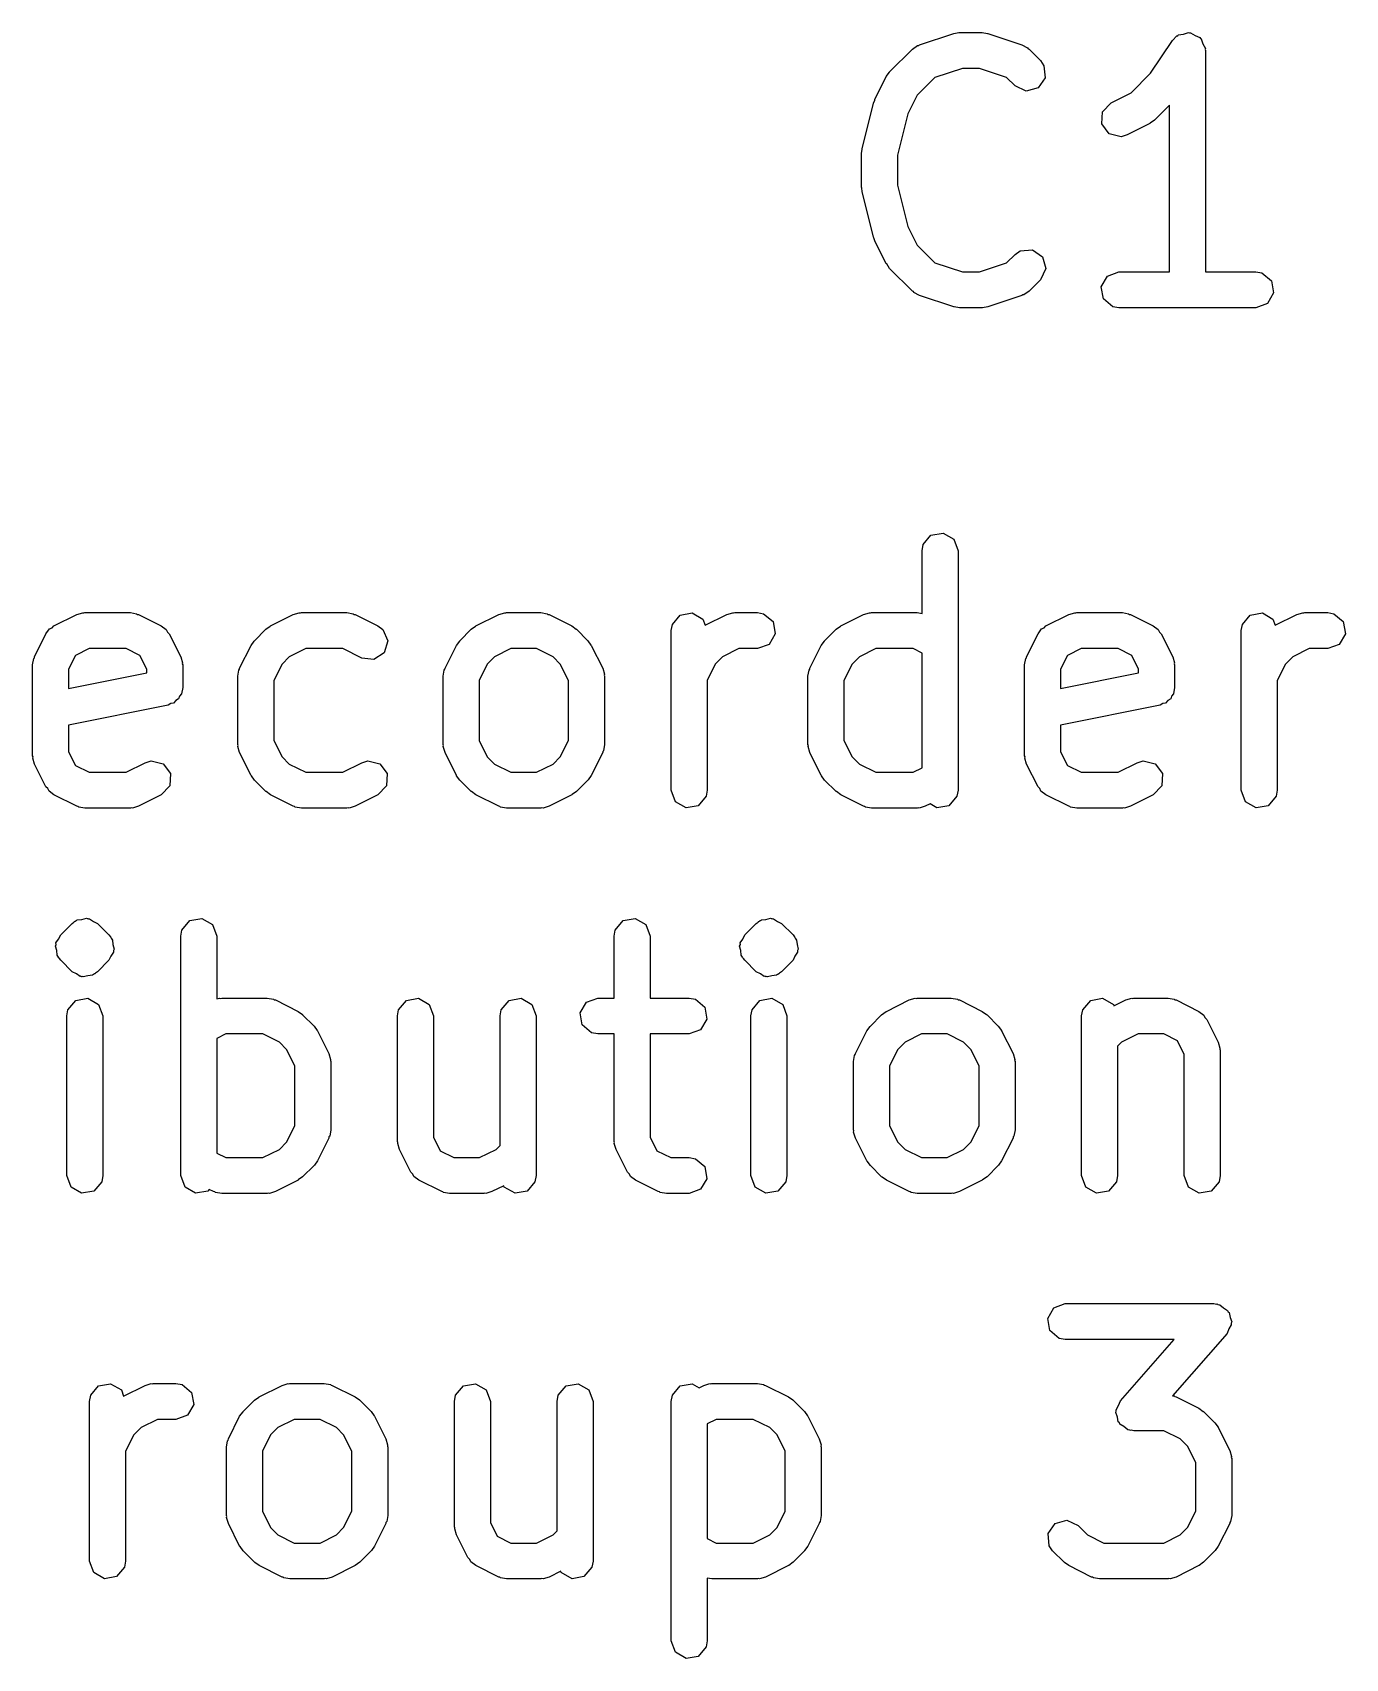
# Model space of a CAD drawing. Extents: x 93.6 to 153.8, y -96.8 to -61.2.
# Drawn here: x 126.58 to 132.06, y -87.97 to -81.18 of the extents above; entities that cross this region are included whole.
import ezdxf

# ---------------------------------------------------------------- set-up
doc = ezdxf.new("R2010")
doc.units = 0
doc.layers.add('BLACK', color=7, linetype='CONTINUOUS')

msp = doc.modelspace()

# ---------------------------------------------------------------- linework, layer by layer
at = {"layer": 'BLACK', "linetype": 'CONTINUOUS'}
for p, q in [((130.252, -81.247), (130.273, -81.232)), ((130.273, -81.232), (130.278, -81.2316)), ((130.278, -81.2316), (130.281, -81.2288)), ((130.281, -81.2288), (130.424, -81.1812)), ((130.424, -81.1812), (130.446, -81.1779)), ((130.446, -81.1779), (130.448, -81.1774)), ((130.448, -81.1774), (130.543, -81.1774)), ((130.543, -81.1774), (130.565, -81.1813)), ((130.565, -81.1813), (130.567, -81.1812)), ((130.567, -81.1812), (130.709, -81.2288)), ((130.709, -81.2288), (130.732, -81.2413)), ((131.246, -81.3475), (131.338, -81.2108)), ((131.338, -81.2108), (131.356, -81.1919)), ((131.356, -81.1919), (131.36, -81.1907)), ((131.36, -81.1907), (131.362, -81.1874)), ((131.362, -81.1874), (131.384, -81.1836)), ((131.384, -81.1836), (131.405, -81.1775)), ((131.405, -81.1775), (131.409, -81.1793)), ((131.409, -81.1793), (131.413, -81.1785)), ((131.413, -81.1785), (131.432, -81.1894)), ((131.432, -81.1894), (131.452, -81.1981)), ((131.452, -81.1981), (131.454, -81.202)), ((131.454, -81.202), (131.457, -81.2042)), ((131.457, -81.2042), (131.465, -81.2246)), ((131.465, -81.2246), (131.475, -81.2441)), ((130.156, -81.3422), (130.252, -81.247)), ((130.732, -81.2413), (130.735, -81.2451)), ((130.735, -81.2451), (130.739, -81.247)), ((130.739, -81.247), (130.786, -81.2946)), ((130.786, -81.2946), (130.801, -81.3159)), ((131.475, -81.2441), (131.474, -81.2483)), ((131.474, -81.2483), (131.475, -81.2524)), ((131.475, -81.2524), (131.475, -82.1774)), ((130.095, -81.4569), (130.142, -81.3617)), ((130.142, -81.3617), (130.156, -81.3437)), ((130.156, -81.3437), (130.156, -81.3422)), ((130.345, -81.3656), (130.271, -81.4397)), ((130.46, -81.3274), (130.345, -81.3656)), ((130.531, -81.3274), (130.46, -81.3274)), ((130.645, -81.3656), (130.531, -81.3274)), ((130.68, -81.4007), (130.645, -81.3656)), ((130.806, -81.367), (130.776, -81.4091)), ((130.801, -81.3159), (130.806, -81.367)), ((131.165, -81.4288), (131.246, -81.3475)), ((130.727, -81.4223), (130.68, -81.4007)), ((130.776, -81.4091), (130.727, -81.4223)), ((131.081, -81.471), (131.165, -81.4288)), ((130.042, -81.6628), (130.089, -81.4723)), ((130.089, -81.4723), (130.094, -81.4605)), ((130.094, -81.4605), (130.095, -81.4569)), ((130.271, -81.4397), (130.233, -81.5167)), ((131.045, -81.5083), (131.081, -81.471)), ((131.325, -81.4811), (131.263, -81.5435)), ((131.325, -82.1774), (131.325, -81.4811)), ((130.233, -81.5167), (130.189, -81.6902)), ((131.042, -81.5595), (131.045, -81.5083)), ((131.073, -81.6007), (131.042, -81.5595)), ((131.243, -81.5576), (131.148, -81.6052)), ((131.244, -81.5564), (131.243, -81.5576)), ((131.263, -81.5435), (131.244, -81.5564)), ((131.123, -81.6126), (131.073, -81.6007)), ((131.148, -81.6052), (131.123, -81.6126)), ((130.039, -81.681), (130.042, -81.6662)), ((130.039, -81.8238), (130.039, -81.681)), ((130.042, -81.6662), (130.042, -81.6628)), ((130.189, -81.6902), (130.189, -81.8146)), ((130.04, -81.8271), (130.039, -81.8238)), ((130.042, -81.842), (130.04, -81.8271)), ((130.089, -82.0325), (130.042, -81.842)), ((130.189, -81.8146), (130.233, -81.9881)), ((130.091, -82.0354), (130.089, -82.0325)), ((130.095, -82.0478), (130.091, -82.0354)), ((130.142, -82.1431), (130.095, -82.0478)), ((130.233, -81.9881), (130.271, -82.0651)), ((130.271, -82.0651), (130.345, -82.1392)), ((130.645, -82.1392), (130.68, -82.1041)), ((130.68, -82.1041), (130.702, -82.0892)), ((130.702, -82.0892), (130.753, -82.0847)), ((130.753, -82.0847), (130.795, -82.1141)), ((130.795, -82.1141), (130.808, -82.1637)), ((130.144, -82.1442), (130.142, -82.1431)), ((130.156, -82.1626), (130.144, -82.1442)), ((130.252, -82.2578), (130.156, -82.1626)), ((130.345, -82.1392), (130.46, -82.1774)), ((130.46, -82.1774), (130.531, -82.1774)), ((130.531, -82.1774), (130.645, -82.1392)), ((130.808, -82.1637), (130.786, -82.2102)), ((131.066, -82.1949), (131.114, -82.1774)), ((131.114, -82.1774), (131.325, -82.1774)), ((131.475, -82.1774), (131.686, -82.1774)), ((131.686, -82.1774), (131.711, -82.1819)), ((131.711, -82.1819), (131.751, -82.2149)), ((130.786, -82.2102), (130.739, -82.2578)), ((131.04, -82.2394), (131.066, -82.1949)), ((131.049, -82.2899), (131.04, -82.2394)), ((131.751, -82.2149), (131.76, -82.2654)), ((130.256, -82.2597), (130.252, -82.2578)), ((130.258, -82.2635), (130.256, -82.2597)), ((130.281, -82.2759), (130.258, -82.2635)), ((130.424, -82.3235), (130.281, -82.2759)), ((130.709, -82.2759), (130.567, -82.3235)), ((130.713, -82.2731), (130.709, -82.2759)), ((130.717, -82.2727), (130.713, -82.2731)), ((130.739, -82.2578), (130.717, -82.2727)), ((131.089, -82.3229), (131.049, -82.2899)), ((131.734, -82.3098), (131.686, -82.3274)), ((131.76, -82.2654), (131.734, -82.3098)), ((130.426, -82.3235), (130.424, -82.3235)), ((130.448, -82.3274), (130.426, -82.3235)), ((130.543, -82.3274), (130.448, -82.3274)), ((130.544, -82.3268), (130.543, -82.3274)), ((130.567, -82.3235), (130.544, -82.3268)), ((131.114, -82.3274), (131.089, -82.3229)), ((131.686, -82.3274), (131.114, -82.3274)), ((130.329, -83.2774), (130.38, -83.2685)), ((130.38, -83.2685), (130.424, -83.2942)), ((130.292, -83.3424), (130.296, -83.3167)), ((130.296, -83.3167), (130.329, -83.2774)), ((130.424, -83.2942), (130.442, -83.3424)), ((130.292, -83.6043), (130.292, -83.3424)), ((130.442, -83.3424), (130.442, -84.3424)), ((126.666, -83.6563), (126.762, -83.6086)), ((126.762, -83.6086), (126.787, -83.6012)), ((126.787, -83.6012), (126.791, -83.6022)), ((126.791, -83.6022), (126.795, -83.6007)), ((126.795, -83.6007), (126.986, -83.6007)), ((126.986, -83.6007), (127.011, -83.6052)), ((127.011, -83.6052), (127.015, -83.6081)), ((127.015, -83.6081), (127.019, -83.6086)), ((127.019, -83.6086), (127.114, -83.6563)), ((127.571, -83.6563), (127.666, -83.6086)), ((127.666, -83.6086), (127.691, -83.6012)), ((127.691, -83.6012), (127.696, -83.6022)), ((127.696, -83.6022), (127.7, -83.6007)), ((127.7, -83.6007), (127.89, -83.6007)), ((127.89, -83.6007), (127.916, -83.6052)), ((127.916, -83.6052), (127.92, -83.6081)), ((127.92, -83.6081), (127.924, -83.6086)), ((127.924, -83.6086), (128.019, -83.6563)), ((128.428, -83.6563), (128.524, -83.6086)), ((128.524, -83.6086), (128.549, -83.6012)), ((128.549, -83.6012), (128.553, -83.6022)), ((128.553, -83.6022), (128.557, -83.6007)), ((128.557, -83.6007), (128.7, -83.6007)), ((128.7, -83.6007), (128.726, -83.6052)), ((128.726, -83.6052), (128.729, -83.6081)), ((128.729, -83.6081), (128.734, -83.6086)), ((128.734, -83.6086), (128.829, -83.6563)), ((129.249, -83.6501), (129.282, -83.6108)), ((129.282, -83.6108), (129.332, -83.6019)), ((129.332, -83.6019), (129.376, -83.6275)), ((129.386, -83.6536), (129.476, -83.6086)), ((129.476, -83.6086), (129.501, -83.6012)), ((129.501, -83.6012), (129.505, -83.6022)), ((129.505, -83.6022), (129.51, -83.6007)), ((129.51, -83.6007), (129.605, -83.6007)), ((129.605, -83.6007), (129.63, -83.6052)), ((129.63, -83.6052), (129.67, -83.6382)), ((129.952, -83.6563), (130.047, -83.6086)), ((130.047, -83.6086), (130.072, -83.6012)), ((130.072, -83.6012), (130.077, -83.6022)), ((130.077, -83.6022), (130.081, -83.6007)), ((130.081, -83.6007), (130.271, -83.6007)), ((130.271, -83.6007), (130.292, -83.6043)), ((130.809, -83.6563), (130.905, -83.6086)), ((130.905, -83.6086), (130.93, -83.6012)), ((130.93, -83.6012), (130.934, -83.6022)), ((130.934, -83.6022), (130.938, -83.6007)), ((130.938, -83.6007), (131.129, -83.6007)), ((131.129, -83.6007), (131.154, -83.6052)), ((131.154, -83.6052), (131.158, -83.6081)), ((131.158, -83.6081), (131.162, -83.6086)), ((131.162, -83.6086), (131.257, -83.6563)), ((131.63, -83.6501), (131.662, -83.6108)), ((131.662, -83.6108), (131.713, -83.6019)), ((131.713, -83.6019), (131.757, -83.6275)), ((131.767, -83.6536), (131.857, -83.6086)), ((131.857, -83.6086), (131.882, -83.6012)), ((131.882, -83.6012), (131.886, -83.6022)), ((131.886, -83.6022), (131.89, -83.6007)), ((131.89, -83.6007), (131.986, -83.6007)), ((131.986, -83.6007), (132.011, -83.6052)), ((132.011, -83.6052), (132.051, -83.6382)), ((126.633, -83.6898), (126.648, -83.6689)), ((126.648, -83.6689), (126.659, -83.6644)), ((126.659, -83.6644), (126.666, -83.6563)), ((127.114, -83.6563), (127.135, -83.6718)), ((127.135, -83.6718), (127.14, -83.6821)), ((127.504, -83.7179), (127.552, -83.6703)), ((127.552, -83.6703), (127.57, -83.6574)), ((127.57, -83.6574), (127.571, -83.6563)), ((128.019, -83.6563), (128.04, -83.6718)), ((128.04, -83.6718), (128.061, -83.7188)), ((128.361, -83.7179), (128.409, -83.6703)), ((128.409, -83.6703), (128.427, -83.6574)), ((128.427, -83.6574), (128.428, -83.6563)), ((128.829, -83.6563), (128.847, -83.6696)), ((128.847, -83.6696), (128.848, -83.6703)), ((128.848, -83.6703), (128.896, -83.7179)), ((129.244, -83.6757), (129.249, -83.6501)), ((129.244, -84.3424), (129.244, -83.6757)), ((129.376, -83.6275), (129.386, -83.6536)), ((129.67, -83.6382), (129.679, -83.6887)), ((129.885, -83.7179), (129.933, -83.6703)), ((129.933, -83.6703), (129.951, -83.6574)), ((129.951, -83.6574), (129.952, -83.6563)), ((130.776, -83.6898), (130.791, -83.6689)), ((130.791, -83.6689), (130.802, -83.6644)), ((130.802, -83.6644), (130.809, -83.6563)), ((131.257, -83.6563), (131.278, -83.6718)), ((131.278, -83.6718), (131.283, -83.6821)), ((131.625, -83.6757), (131.63, -83.6501)), ((131.625, -84.3424), (131.625, -83.6757)), ((131.757, -83.6275), (131.767, -83.6536)), ((132.051, -83.6382), (132.06, -83.6887)), ((126.585, -83.785), (126.633, -83.6898)), ((127.14, -83.6821), (127.148, -83.6898)), ((127.148, -83.6898), (127.196, -83.785)), ((127.442, -83.8326), (127.49, -83.7374)), ((127.49, -83.7374), (127.503, -83.7194)), ((127.503, -83.7194), (127.504, -83.7179)), ((128.061, -83.7188), (128.046, -83.768)), ((128.3, -83.8326), (128.347, -83.7374)), ((128.347, -83.7374), (128.361, -83.7194)), ((128.361, -83.7194), (128.361, -83.7179)), ((128.896, -83.7179), (128.909, -83.7363)), ((128.909, -83.7363), (128.91, -83.7374)), ((128.91, -83.7374), (128.958, -83.8326)), ((129.653, -83.7332), (129.605, -83.7507)), ((129.679, -83.6887), (129.653, -83.7332)), ((129.823, -83.8326), (129.871, -83.7374)), ((129.871, -83.7374), (129.884, -83.7194)), ((129.884, -83.7194), (129.885, -83.7179)), ((130.728, -83.785), (130.776, -83.6898)), ((131.283, -83.6821), (131.291, -83.6898)), ((131.291, -83.6898), (131.339, -83.785)), ((132.034, -83.7332), (131.986, -83.7507)), ((132.06, -83.6887), (132.034, -83.7332)), ((126.577, -83.8186), (126.582, -83.7929)), ((126.582, -83.7929), (126.585, -83.7895)), ((126.585, -83.7895), (126.585, -83.785)), ((126.756, -83.7792), (126.727, -83.8363)), ((126.813, -83.7507), (126.756, -83.7792)), ((126.968, -83.7507), (126.813, -83.7507)), ((127.025, -83.7792), (126.968, -83.7507)), ((127.054, -83.8363), (127.025, -83.7792)), ((127.196, -83.785), (127.203, -83.81)), ((127.203, -83.81), (127.202, -83.8144)), ((127.202, -83.8144), (127.204, -83.8186)), ((127.619, -83.8154), (127.585, -83.8839)), ((127.649, -83.785), (127.619, -83.8154)), ((127.718, -83.7507), (127.649, -83.785)), ((127.873, -83.7507), (127.718, -83.7507)), ((127.952, -83.7904), (127.873, -83.7507)), ((128.003, -83.7963), (127.952, -83.7904)), ((128.046, -83.768), (128.003, -83.7963)), ((128.476, -83.8154), (128.442, -83.8839)), ((128.506, -83.785), (128.476, -83.8154)), ((128.575, -83.7507), (128.506, -83.785)), ((128.682, -83.7507), (128.575, -83.7507)), ((128.751, -83.785), (128.682, -83.7507)), ((128.781, -83.8154), (128.751, -83.785)), ((128.815, -83.8839), (128.781, -83.8154)), ((129.428, -83.8154), (129.394, -83.8839)), ((129.459, -83.785), (129.428, -83.8154)), ((129.527, -83.7507), (129.459, -83.785)), ((129.605, -83.7507), (129.527, -83.7507)), ((130, -83.8154), (129.965, -83.8839)), ((130.03, -83.785), (130, -83.8154)), ((130.099, -83.7507), (130.03, -83.785)), ((130.254, -83.7507), (130.099, -83.7507)), ((130.292, -83.7697), (130.254, -83.7507)), ((130.292, -84.2484), (130.292, -83.7697)), ((130.72, -83.8186), (130.725, -83.7929)), ((130.725, -83.7929), (130.728, -83.7895)), ((130.728, -83.7895), (130.728, -83.785)), ((130.899, -83.7792), (130.87, -83.8363)), ((130.956, -83.7507), (130.899, -83.7792)), ((131.111, -83.7507), (130.956, -83.7507)), ((131.168, -83.7792), (131.111, -83.7507)), ((131.196, -83.8363), (131.168, -83.7792)), ((131.339, -83.785), (131.346, -83.81)), ((131.346, -83.81), (131.345, -83.8144)), ((131.345, -83.8144), (131.346, -83.8186)), ((131.809, -83.8154), (131.775, -83.8839)), ((131.84, -83.785), (131.809, -83.8154)), ((131.908, -83.7507), (131.84, -83.785)), ((131.986, -83.7507), (131.908, -83.7507)), ((126.577, -84.1995), (126.577, -83.8186)), ((126.727, -83.8363), (126.727, -83.9176)), ((126.727, -83.9176), (127.054, -83.8523)), ((127.054, -83.8523), (127.054, -83.8363)), ((127.204, -83.8186), (127.204, -83.9138)), ((127.435, -83.8662), (127.439, -83.8405)), ((127.435, -84.1519), (127.435, -83.8662)), ((127.439, -83.8405), (127.442, -83.8371)), ((127.442, -83.8371), (127.442, -83.8326)), ((128.292, -83.8662), (128.296, -83.8405)), ((128.292, -84.1519), (128.292, -83.8662)), ((128.296, -83.8405), (128.299, -83.8371)), ((128.299, -83.8371), (128.3, -83.8326)), ((128.958, -83.8326), (128.965, -83.8576)), ((128.965, -83.8576), (128.964, -83.862)), ((128.964, -83.862), (128.965, -83.8662)), ((128.965, -83.8662), (128.965, -84.1519)), ((129.815, -83.8662), (129.82, -83.8405)), ((129.815, -84.1519), (129.815, -83.8662)), ((129.82, -83.8405), (129.823, -83.8371)), ((129.823, -83.8371), (129.823, -83.8326)), ((130.72, -84.1995), (130.72, -83.8186)), ((130.87, -83.8363), (130.87, -83.9176)), ((130.87, -83.9176), (131.196, -83.8523)), ((131.196, -83.8523), (131.196, -83.8363)), ((131.346, -83.8186), (131.346, -83.9138)), ((127.191, -83.949), (127.187, -83.9607)), ((127.199, -83.9395), (127.191, -83.949)), ((127.204, -83.9138), (127.199, -83.9395)), ((127.585, -83.8839), (127.585, -84.1342)), ((128.442, -83.8839), (128.442, -84.1342)), ((128.815, -84.1342), (128.815, -83.8839)), ((129.394, -83.8839), (129.394, -84.3424)), ((129.965, -83.8839), (129.965, -84.1342)), ((131.334, -83.949), (131.33, -83.9607)), ((131.342, -83.9395), (131.334, -83.949)), ((131.346, -83.9138), (131.342, -83.9395)), ((131.775, -83.8839), (131.775, -84.3424)), ((127.143, -83.9874), (126.727, -84.0705)), ((127.154, -83.9809), (127.143, -83.9874)), ((127.166, -83.9788), (127.154, -83.9809)), ((127.175, -83.968), (127.166, -83.9788)), ((127.187, -83.9607), (127.175, -83.968)), ((131.286, -83.9874), (130.87, -84.0705)), ((131.297, -83.9809), (131.286, -83.9874)), ((131.309, -83.9788), (131.297, -83.9809)), ((131.318, -83.968), (131.309, -83.9788)), ((131.33, -83.9607), (131.318, -83.968)), ((126.727, -84.0705), (126.727, -84.1818)), ((130.87, -84.0705), (130.87, -84.1818)), ((127.436, -84.1561), (127.435, -84.1519)), ((127.585, -84.1342), (127.619, -84.2027)), ((128.293, -84.1561), (128.292, -84.1519)), ((128.442, -84.1342), (128.476, -84.2027)), ((128.781, -84.2027), (128.815, -84.1342)), ((128.965, -84.1519), (128.961, -84.1776)), ((129.817, -84.1561), (129.815, -84.1519)), ((129.965, -84.1342), (130, -84.2027)), ((126.579, -84.2037), (126.577, -84.1995)), ((126.578, -84.2081), (126.579, -84.2037)), ((126.585, -84.2331), (126.578, -84.2081)), ((126.727, -84.1818), (126.756, -84.2389)), ((127.047, -84.2277), (127.072, -84.2203)), ((127.072, -84.2203), (127.122, -84.2322)), ((127.435, -84.1605), (127.436, -84.1561)), ((127.442, -84.1854), (127.435, -84.1605)), ((127.49, -84.2807), (127.442, -84.1854)), ((127.619, -84.2027), (127.649, -84.2331)), ((127.952, -84.2277), (127.977, -84.2203)), ((127.977, -84.2203), (128.027, -84.2322)), ((128.292, -84.1605), (128.293, -84.1561)), ((128.3, -84.1854), (128.292, -84.1605)), ((128.347, -84.2807), (128.3, -84.1854)), ((128.476, -84.2027), (128.506, -84.2331)), ((128.751, -84.2331), (128.781, -84.2027)), ((128.958, -84.1854), (128.91, -84.2807)), ((128.961, -84.1776), (128.958, -84.181)), ((128.958, -84.181), (128.958, -84.1854)), ((129.816, -84.1605), (129.817, -84.1561)), ((129.823, -84.1854), (129.816, -84.1605)), ((129.871, -84.2807), (129.823, -84.1854)), ((130, -84.2027), (130.03, -84.2331)), ((130.722, -84.2037), (130.72, -84.1995)), ((130.721, -84.2081), (130.722, -84.2037)), ((130.728, -84.2331), (130.721, -84.2081)), ((130.87, -84.1818), (130.899, -84.2389)), ((131.19, -84.2277), (131.215, -84.2203)), ((131.215, -84.2203), (131.265, -84.2322)), ((126.633, -84.3283), (126.585, -84.2331)), ((126.756, -84.2389), (126.813, -84.2674)), ((126.813, -84.2674), (126.968, -84.2674)), ((126.968, -84.2674), (127.047, -84.2277)), ((127.122, -84.2322), (127.153, -84.2734)), ((127.153, -84.2734), (127.15, -84.3246)), ((127.491, -84.2818), (127.49, -84.2807)), ((127.504, -84.3002), (127.491, -84.2818)), ((127.649, -84.2331), (127.718, -84.2674)), ((127.718, -84.2674), (127.873, -84.2674)), ((127.873, -84.2674), (127.952, -84.2277)), ((128.027, -84.2322), (128.058, -84.2734)), ((128.058, -84.2734), (128.055, -84.3246)), ((128.348, -84.2818), (128.347, -84.2807)), ((128.361, -84.3002), (128.348, -84.2818)), ((128.506, -84.2331), (128.575, -84.2674)), ((128.575, -84.2674), (128.682, -84.2674)), ((128.682, -84.2674), (128.751, -84.2331)), ((128.91, -84.2807), (128.897, -84.2987)), ((129.872, -84.2818), (129.871, -84.2807)), ((129.885, -84.3002), (129.872, -84.2818)), ((130.03, -84.2331), (130.099, -84.2674)), ((130.099, -84.2674), (130.254, -84.2674)), ((130.254, -84.2674), (130.292, -84.2484)), ((130.776, -84.3283), (130.728, -84.2331)), ((130.899, -84.2389), (130.956, -84.2674)), ((130.956, -84.2674), (131.111, -84.2674)), ((131.111, -84.2674), (131.19, -84.2277)), ((131.265, -84.2322), (131.296, -84.2734)), ((131.296, -84.2734), (131.293, -84.3246)), ((126.641, -84.336), (126.633, -84.3283)), ((126.646, -84.3463), (126.641, -84.336)), ((126.666, -84.3618), (126.646, -84.3463)), ((127.15, -84.3246), (127.114, -84.3618)), ((127.552, -84.3478), (127.504, -84.3002)), ((127.553, -84.3485), (127.552, -84.3478)), ((127.571, -84.3618), (127.553, -84.3485)), ((128.055, -84.3246), (128.019, -84.3618)), ((128.409, -84.3478), (128.361, -84.3002)), ((128.41, -84.3485), (128.409, -84.3478)), ((128.428, -84.3618), (128.41, -84.3485)), ((128.848, -84.3478), (128.83, -84.3607)), ((128.896, -84.3002), (128.848, -84.3478)), ((128.897, -84.2987), (128.896, -84.3002)), ((129.262, -84.3906), (129.244, -84.3424)), ((129.394, -84.3424), (129.39, -84.368)), ((129.933, -84.3478), (129.885, -84.3002)), ((129.934, -84.3485), (129.933, -84.3478)), ((129.952, -84.3618), (129.934, -84.3485)), ((130.442, -84.3424), (130.437, -84.368)), ((130.784, -84.336), (130.776, -84.3283)), ((130.788, -84.3463), (130.784, -84.336)), ((130.809, -84.3618), (130.788, -84.3463)), ((131.293, -84.3246), (131.257, -84.3618)), ((131.643, -84.3906), (131.625, -84.3424)), ((131.775, -84.3424), (131.77, -84.368)), ((126.762, -84.4095), (126.666, -84.3618)), ((126.766, -84.41), (126.762, -84.4095)), ((126.77, -84.4129), (126.766, -84.41)), ((126.795, -84.4174), (126.77, -84.4129)), ((126.986, -84.4174), (126.795, -84.4174)), ((126.99, -84.4158), (126.986, -84.4174)), ((126.994, -84.4169), (126.99, -84.4158)), ((127.019, -84.4095), (126.994, -84.4169)), ((127.114, -84.3618), (127.019, -84.4095)), ((127.666, -84.4095), (127.571, -84.3618)), ((127.671, -84.41), (127.666, -84.4095)), ((127.674, -84.4129), (127.671, -84.41)), ((127.7, -84.4174), (127.674, -84.4129)), ((127.89, -84.4174), (127.7, -84.4174)), ((127.895, -84.4158), (127.89, -84.4174)), ((127.899, -84.4169), (127.895, -84.4158)), ((127.924, -84.4095), (127.899, -84.4169)), ((128.019, -84.3618), (127.924, -84.4095)), ((128.524, -84.4095), (128.428, -84.3618)), ((128.528, -84.41), (128.524, -84.4095)), ((128.531, -84.4129), (128.528, -84.41)), ((128.557, -84.4174), (128.531, -84.4129)), ((128.7, -84.4174), (128.557, -84.4174)), ((128.704, -84.4158), (128.7, -84.4174)), ((128.709, -84.4169), (128.704, -84.4158)), ((128.734, -84.4095), (128.709, -84.4169)), ((128.829, -84.3618), (128.734, -84.4095)), ((128.83, -84.3607), (128.829, -84.3618)), ((129.306, -84.4162), (129.262, -84.3906)), ((129.357, -84.4073), (129.306, -84.4162)), ((129.39, -84.368), (129.357, -84.4073)), ((130.047, -84.4095), (129.952, -84.3618)), ((130.052, -84.41), (130.047, -84.4095)), ((130.055, -84.4129), (130.052, -84.41)), ((130.081, -84.4174), (130.055, -84.4129)), ((130.271, -84.4174), (130.081, -84.4174)), ((130.276, -84.4158), (130.271, -84.4174)), ((130.28, -84.4169), (130.276, -84.4158)), ((130.305, -84.4095), (130.28, -84.4169)), ((130.325, -84.3996), (130.305, -84.4095)), ((130.354, -84.4162), (130.325, -84.3996)), ((130.404, -84.4073), (130.354, -84.4162)), ((130.437, -84.368), (130.404, -84.4073)), ((130.905, -84.4095), (130.809, -84.3618)), ((130.909, -84.41), (130.905, -84.4095)), ((130.912, -84.4129), (130.909, -84.41)), ((130.938, -84.4174), (130.912, -84.4129)), ((131.129, -84.4174), (130.938, -84.4174)), ((131.133, -84.4158), (131.129, -84.4174)), ((131.137, -84.4169), (131.133, -84.4158)), ((131.162, -84.4095), (131.137, -84.4169)), ((131.257, -84.3618), (131.162, -84.4095)), ((131.687, -84.4162), (131.643, -84.3906)), ((131.737, -84.4073), (131.687, -84.4162)), ((131.77, -84.368), (131.737, -84.4073)), ((126.695, -84.947), (126.742, -84.8993)), ((126.742, -84.8993), (126.75, -84.8937)), ((126.75, -84.8937), (126.752, -84.8909)), ((126.752, -84.8909), (126.755, -84.8901)), ((126.755, -84.8901), (126.756, -84.89)), ((126.756, -84.89), (126.758, -84.8874)), ((126.758, -84.8874), (126.76, -84.8871)), ((126.76, -84.8871), (126.764, -84.8844)), ((126.764, -84.8844), (126.783, -84.8827)), ((126.783, -84.8827), (126.802, -84.8777)), ((126.802, -84.8777), (126.805, -84.8791)), ((126.805, -84.8791), (126.808, -84.8785)), ((126.808, -84.8785), (126.811, -84.8802)), ((126.811, -84.8802), (126.815, -84.8799)), ((126.815, -84.8799), (126.831, -84.8911)), ((126.831, -84.8911), (126.848, -84.8993)), ((126.848, -84.8993), (126.896, -84.947)), ((127.201, -84.9267), (127.234, -84.8874)), ((127.234, -84.8874), (127.284, -84.8785)), ((127.284, -84.8785), (127.329, -84.9042)), ((129.01, -84.9267), (129.043, -84.8874)), ((129.043, -84.8874), (129.094, -84.8785)), ((129.094, -84.8785), (129.138, -84.9042)), ((129.552, -84.947), (129.599, -84.8993)), ((129.599, -84.8993), (129.607, -84.8937)), ((129.607, -84.8937), (129.609, -84.8909)), ((129.609, -84.8909), (129.613, -84.8901)), ((129.613, -84.89), (129.615, -84.8874)), ((129.613, -84.8901), (129.613, -84.89)), ((129.615, -84.8874), (129.617, -84.8871)), ((129.617, -84.8871), (129.621, -84.8844)), ((129.621, -84.8844), (129.64, -84.8827)), ((129.64, -84.8827), (129.659, -84.8777)), ((129.659, -84.8777), (129.662, -84.8791)), ((129.662, -84.8791), (129.665, -84.8785)), ((129.665, -84.8785), (129.668, -84.8802)), ((129.668, -84.8802), (129.672, -84.8799)), ((129.672, -84.8799), (129.688, -84.8911)), ((129.688, -84.8911), (129.705, -84.8993)), ((129.705, -84.8993), (129.753, -84.947)), ((126.675, -84.9806), (126.686, -84.9646)), ((126.686, -84.9646), (126.695, -84.947)), ((126.896, -84.947), (126.902, -84.9551)), ((126.902, -84.9551), (126.904, -84.957)), ((126.904, -84.957), (126.905, -84.9602)), ((126.905, -84.9602), (126.911, -84.9683)), ((126.911, -84.9683), (126.913, -84.9877)), ((127.196, -84.9524), (127.201, -84.9267)), ((127.196, -85.9524), (127.196, -84.9524)), ((127.329, -84.9042), (127.346, -84.9524)), ((127.346, -84.9524), (127.346, -85.2147)), ((129.006, -84.9524), (129.01, -84.9267)), ((129.006, -85.2107), (129.006, -84.9524)), ((129.138, -84.9042), (129.156, -84.9524)), ((129.156, -84.9524), (129.156, -85.2107)), ((129.532, -84.9806), (129.543, -84.9646)), ((129.543, -84.9646), (129.552, -84.947)), ((129.753, -84.947), (129.759, -84.9551)), ((129.759, -84.9551), (129.761, -84.957)), ((129.761, -84.957), (129.762, -84.9602)), ((129.762, -84.9602), (129.768, -84.9683)), ((129.768, -84.9683), (129.77, -84.9877)), ((126.673, -84.9935), (126.676, -84.9873)), ((126.678, -85.0123), (126.673, -84.9935)), ((126.676, -84.9873), (126.675, -84.9806)), ((126.68, -85.0317), (126.678, -85.0123)), ((126.685, -85.0398), (126.68, -85.0317)), ((126.904, -85.0354), (126.896, -85.053)), ((126.915, -85.0194), (126.904, -85.0354)), ((126.913, -84.9877), (126.918, -85.0065)), ((126.918, -85.0065), (126.915, -85.0127)), ((126.915, -85.0127), (126.915, -85.0194)), ((129.53, -84.9935), (129.533, -84.9873)), ((129.535, -85.0123), (129.53, -84.9935)), ((129.533, -84.9873), (129.532, -84.9806)), ((129.537, -85.0317), (129.535, -85.0123)), ((129.542, -85.0398), (129.537, -85.0317)), ((129.761, -85.0354), (129.753, -85.053)), ((129.772, -85.0194), (129.761, -85.0354)), ((129.77, -84.9877), (129.775, -85.0065)), ((129.775, -85.0065), (129.772, -85.0127)), ((129.772, -85.0127), (129.772, -85.0194)), ((126.686, -85.043), (126.685, -85.0398)), ((126.689, -85.0449), (126.686, -85.043)), ((126.695, -85.053), (126.689, -85.0449)), ((126.742, -85.1007), (126.695, -85.053)), ((126.76, -85.1089), (126.742, -85.1007)), ((126.848, -85.1007), (126.84, -85.1063)), ((126.896, -85.053), (126.848, -85.1007)), ((129.543, -85.043), (129.542, -85.0398)), ((129.546, -85.0449), (129.543, -85.043)), ((129.552, -85.053), (129.546, -85.0449)), ((129.599, -85.1007), (129.552, -85.053)), ((129.617, -85.1089), (129.599, -85.1007)), ((129.705, -85.1007), (129.697, -85.1063)), ((129.753, -85.053), (129.705, -85.1007)), ((126.776, -85.1201), (126.76, -85.1089)), ((126.779, -85.1198), (126.776, -85.1201)), ((126.782, -85.1215), (126.779, -85.1198)), ((126.786, -85.1209), (126.782, -85.1215)), ((126.789, -85.1223), (126.786, -85.1209)), ((126.808, -85.1173), (126.789, -85.1223)), ((126.827, -85.1156), (126.808, -85.1173)), ((126.831, -85.1129), (126.827, -85.1156)), ((126.833, -85.1126), (126.831, -85.1129)), ((126.835, -85.11), (126.833, -85.1126)), ((126.838, -85.1091), (126.835, -85.1099)), ((126.835, -85.1099), (126.835, -85.11)), ((126.84, -85.1063), (126.838, -85.1091)), ((129.633, -85.1201), (129.617, -85.1089)), ((129.636, -85.1198), (129.633, -85.1201)), ((129.639, -85.1215), (129.636, -85.1198)), ((129.643, -85.1209), (129.639, -85.1215)), ((129.646, -85.1223), (129.643, -85.1209)), ((129.665, -85.1173), (129.646, -85.1223)), ((129.684, -85.1156), (129.665, -85.1173)), ((129.688, -85.1129), (129.684, -85.1156)), ((129.69, -85.1126), (129.688, -85.1129)), ((129.692, -85.11), (129.69, -85.1126)), ((129.695, -85.1091), (129.692, -85.1099)), ((129.692, -85.1099), (129.692, -85.11)), ((129.697, -85.1063), (129.695, -85.1091)), ((126.725, -85.2601), (126.758, -85.2208)), ((126.758, -85.2208), (126.808, -85.2119)), ((126.808, -85.2119), (126.853, -85.2375)), ((126.853, -85.2375), (126.87, -85.2857)), ((127.346, -85.2147), (127.358, -85.2112)), ((127.358, -85.2112), (127.362, -85.2122)), ((127.362, -85.2122), (127.367, -85.2107)), ((127.367, -85.2107), (127.557, -85.2107)), ((127.557, -85.2107), (127.583, -85.2152)), ((127.583, -85.2152), (127.586, -85.2181)), ((127.586, -85.2181), (127.591, -85.2186)), ((127.591, -85.2186), (127.686, -85.2663)), ((128.106, -85.2601), (128.139, -85.2208)), ((128.139, -85.2208), (128.189, -85.2119)), ((128.189, -85.2119), (128.234, -85.2375)), ((128.234, -85.2375), (128.251, -85.2857)), ((128.534, -85.2601), (128.567, -85.2208)), ((128.567, -85.2208), (128.618, -85.2119)), ((128.618, -85.2119), (128.662, -85.2375)), ((128.662, -85.2375), (128.68, -85.2857)), ((128.864, -85.2727), (128.89, -85.2283)), ((128.89, -85.2283), (128.938, -85.2107)), ((128.938, -85.2107), (129.006, -85.2107)), ((129.156, -85.2107), (129.319, -85.2107)), ((129.319, -85.2107), (129.345, -85.2152)), ((129.345, -85.2152), (129.384, -85.2482)), ((129.582, -85.2601), (129.615, -85.2208)), ((129.615, -85.2208), (129.665, -85.2119)), ((129.665, -85.2119), (129.71, -85.2375)), ((129.71, -85.2375), (129.727, -85.2857)), ((130.143, -85.2663), (130.238, -85.2186)), ((130.238, -85.2186), (130.263, -85.2112)), ((130.263, -85.2112), (130.267, -85.2122)), ((130.267, -85.2122), (130.271, -85.2107)), ((130.271, -85.2107), (130.414, -85.2107)), ((130.414, -85.2107), (130.44, -85.2152)), ((130.44, -85.2152), (130.443, -85.2181)), ((130.443, -85.2181), (130.448, -85.2186)), ((130.448, -85.2186), (130.543, -85.2663)), ((130.963, -85.2601), (130.996, -85.2208)), ((130.996, -85.2208), (131.046, -85.2119)), ((131.046, -85.2119), (131.091, -85.2375)), ((131.091, -85.2375), (131.093, -85.2435)), ((131.093, -85.2435), (131.143, -85.2186)), ((131.143, -85.2186), (131.168, -85.2112)), ((131.168, -85.2112), (131.172, -85.2122)), ((131.172, -85.2122), (131.176, -85.2107)), ((131.176, -85.2107), (131.319, -85.2107)), ((131.319, -85.2107), (131.345, -85.2152)), ((131.345, -85.2152), (131.348, -85.2181)), ((131.348, -85.2181), (131.353, -85.2186)), ((131.353, -85.2186), (131.448, -85.2663)), ((126.72, -85.2857), (126.725, -85.2601)), ((126.72, -85.9524), (126.72, -85.2857)), ((126.87, -85.2857), (126.87, -85.9524)), ((127.686, -85.2663), (127.704, -85.2796)), ((127.704, -85.2796), (127.705, -85.2803)), ((127.705, -85.2803), (127.753, -85.3279)), ((128.101, -85.2857), (128.106, -85.2601)), ((128.101, -85.8095), (128.101, -85.2857)), ((128.251, -85.2857), (128.251, -85.7918)), ((128.53, -85.2857), (128.534, -85.2601)), ((128.53, -85.8261), (128.53, -85.2857)), ((128.68, -85.2857), (128.68, -85.9524)), ((128.873, -85.3232), (128.864, -85.2727)), ((129.393, -85.2987), (129.367, -85.3432)), ((129.384, -85.2482), (129.393, -85.2987)), ((129.577, -85.2857), (129.582, -85.2601)), ((129.577, -85.9524), (129.577, -85.2857)), ((129.727, -85.2857), (129.727, -85.9524)), ((130.076, -85.3279), (130.123, -85.2803)), ((130.123, -85.2803), (130.142, -85.2674)), ((130.142, -85.2674), (130.143, -85.2663)), ((130.543, -85.2663), (130.561, -85.2796)), ((130.561, -85.2796), (130.563, -85.2803)), ((130.563, -85.2803), (130.61, -85.3279)), ((130.958, -85.2857), (130.963, -85.2601)), ((130.958, -85.9524), (130.958, -85.2857)), ((131.448, -85.2663), (131.469, -85.2818)), ((131.469, -85.2818), (131.473, -85.2921)), ((131.473, -85.2921), (131.481, -85.2998)), ((131.481, -85.2998), (131.529, -85.395)), ((127.384, -85.3607), (127.346, -85.3797)), ((127.539, -85.3607), (127.384, -85.3607)), ((127.608, -85.395), (127.539, -85.3607)), ((127.753, -85.3279), (127.766, -85.3463)), ((127.766, -85.3463), (127.767, -85.3474)), ((127.767, -85.3474), (127.815, -85.4426)), ((128.912, -85.3562), (128.873, -85.3232)), ((128.938, -85.3607), (128.912, -85.3562)), ((129.006, -85.3607), (128.938, -85.3607)), ((129.006, -85.8095), (129.006, -85.3607)), ((129.319, -85.3607), (129.156, -85.3607)), ((129.156, -85.3607), (129.156, -85.7918)), ((129.367, -85.3432), (129.319, -85.3607)), ((130.014, -85.4426), (130.061, -85.3474)), ((130.061, -85.3474), (130.075, -85.3294)), ((130.075, -85.3294), (130.076, -85.3279)), ((130.289, -85.3607), (130.221, -85.395)), ((130.397, -85.3607), (130.289, -85.3607)), ((130.465, -85.395), (130.397, -85.3607)), ((130.61, -85.3279), (130.623, -85.3463)), ((130.623, -85.3463), (130.624, -85.3474)), ((130.624, -85.3474), (130.672, -85.4426)), ((131.194, -85.3607), (131.125, -85.395)), ((131.301, -85.3607), (131.194, -85.3607)), ((131.358, -85.3892), (131.301, -85.3607)), ((127.346, -85.3797), (127.346, -85.8584)), ((127.638, -85.4254), (127.608, -85.395)), ((127.673, -85.4939), (127.638, -85.4254)), ((127.815, -85.4426), (127.822, -85.4676)), ((130.013, -85.4471), (130.014, -85.4426)), ((130.19, -85.4254), (130.156, -85.4939)), ((130.221, -85.395), (130.19, -85.4254)), ((130.496, -85.4254), (130.465, -85.395)), ((130.53, -85.4939), (130.496, -85.4254)), ((130.672, -85.4426), (130.679, -85.4676)), ((131.125, -85.395), (131.108, -85.412)), ((131.108, -85.412), (131.108, -85.9524)), ((131.387, -85.4463), (131.358, -85.3892)), ((131.529, -85.395), (131.536, -85.42)), ((131.536, -85.42), (131.535, -85.4244)), ((131.535, -85.4244), (131.537, -85.4286)), ((131.537, -85.4286), (131.537, -85.9524)), ((127.673, -85.7442), (127.673, -85.4939)), ((127.822, -85.4676), (127.821, -85.472)), ((127.821, -85.472), (127.823, -85.4762)), ((127.823, -85.4762), (127.823, -85.7619)), ((130.006, -85.4762), (130.01, -85.4505)), ((130.006, -85.7619), (130.006, -85.4762)), ((130.01, -85.4505), (130.013, -85.4471)), ((130.156, -85.4939), (130.156, -85.7442)), ((130.53, -85.7442), (130.53, -85.4939)), ((130.679, -85.4676), (130.678, -85.472)), ((130.678, -85.472), (130.68, -85.4762)), ((130.68, -85.4762), (130.68, -85.7619)), ((131.387, -85.9524), (131.387, -85.4463)), ((127.638, -85.8127), (127.673, -85.7442)), ((127.823, -85.7619), (127.818, -85.7876)), ((130.007, -85.7661), (130.006, -85.7619)), ((130.006, -85.7705), (130.007, -85.7661)), ((130.014, -85.7954), (130.006, -85.7705)), ((130.156, -85.7442), (130.19, -85.8127)), ((130.496, -85.8127), (130.53, -85.7442)), ((130.68, -85.7619), (130.675, -85.7876)), ((127.539, -85.8774), (127.608, -85.8431)), ((127.608, -85.8431), (127.638, -85.8127)), ((127.815, -85.7954), (127.767, -85.8907)), ((127.818, -85.7876), (127.815, -85.791)), ((127.815, -85.791), (127.815, -85.7954)), ((128.103, -85.8137), (128.101, -85.8095)), ((128.102, -85.8181), (128.103, -85.8137)), ((128.109, -85.8431), (128.102, -85.8181)), ((128.157, -85.9383), (128.109, -85.8431)), ((128.251, -85.7918), (128.28, -85.8489)), ((128.28, -85.8489), (128.337, -85.8774)), ((128.444, -85.8774), (128.513, -85.8431)), ((128.513, -85.8431), (128.53, -85.8261)), ((129.007, -85.8137), (129.006, -85.8095)), ((129.006, -85.8181), (129.007, -85.8137)), ((129.014, -85.8431), (129.006, -85.8181)), ((129.061, -85.9383), (129.014, -85.8431)), ((129.156, -85.7918), (129.184, -85.8489)), ((129.184, -85.8489), (129.242, -85.8774)), ((130.061, -85.8907), (130.014, -85.7954)), ((130.19, -85.8127), (130.221, -85.8431)), ((130.221, -85.8431), (130.289, -85.8774)), ((130.397, -85.8774), (130.465, -85.8431)), ((130.465, -85.8431), (130.496, -85.8127)), ((130.672, -85.7954), (130.624, -85.8907)), ((130.675, -85.7876), (130.672, -85.791)), ((130.672, -85.791), (130.672, -85.7954)), ((127.346, -85.8584), (127.384, -85.8774)), ((127.384, -85.8774), (127.539, -85.8774)), ((127.753, -85.9102), (127.705, -85.9578)), ((127.754, -85.9087), (127.753, -85.9102)), ((127.767, -85.8907), (127.754, -85.9087)), ((128.337, -85.8774), (128.444, -85.8774)), ((129.242, -85.8774), (129.319, -85.8774)), ((129.319, -85.8774), (129.345, -85.8819)), ((129.345, -85.8819), (129.384, -85.9149)), ((129.384, -85.9149), (129.393, -85.9654)), ((130.063, -85.8918), (130.061, -85.8907)), ((130.076, -85.9102), (130.063, -85.8918)), ((130.123, -85.9578), (130.076, -85.9102)), ((130.289, -85.8774), (130.397, -85.8774)), ((130.61, -85.9102), (130.563, -85.9578)), ((130.611, -85.9087), (130.61, -85.9102)), ((130.624, -85.8907), (130.611, -85.9087)), ((126.738, -86.0006), (126.72, -85.9524)), ((126.866, -85.978), (126.833, -86.0173)), ((126.87, -85.9524), (126.866, -85.978)), ((127.214, -86.0006), (127.196, -85.9524)), ((127.686, -85.9718), (127.591, -86.0195)), ((127.687, -85.9707), (127.686, -85.9718)), ((127.705, -85.9578), (127.687, -85.9707)), ((128.165, -85.946), (128.157, -85.9383)), ((128.169, -85.9563), (128.165, -85.946)), ((128.19, -85.9718), (128.169, -85.9563)), ((128.286, -86.0195), (128.19, -85.9718)), ((128.675, -85.978), (128.642, -86.0173)), ((128.68, -85.9524), (128.675, -85.978)), ((129.07, -85.946), (129.061, -85.9383)), ((129.074, -85.9563), (129.07, -85.946)), ((129.095, -85.9718), (129.074, -85.9563)), ((129.19, -86.0195), (129.095, -85.9718)), ((129.393, -85.9654), (129.367, -86.0098)), ((129.595, -86.0006), (129.577, -85.9524)), ((129.723, -85.978), (129.69, -86.0173)), ((129.727, -85.9524), (129.723, -85.978)), ((130.125, -85.9585), (130.123, -85.9578)), ((130.143, -85.9718), (130.125, -85.9585)), ((130.238, -86.0195), (130.143, -85.9718)), ((130.543, -85.9718), (130.448, -86.0195)), ((130.544, -85.9707), (130.543, -85.9718)), ((130.563, -85.9578), (130.544, -85.9707)), ((130.976, -86.0006), (130.958, -85.9524)), ((131.104, -85.978), (131.071, -86.0173)), ((131.108, -85.9524), (131.104, -85.978)), ((131.404, -86.0006), (131.387, -85.9524)), ((131.532, -85.978), (131.499, -86.0173)), ((131.537, -85.9524), (131.532, -85.978)), ((126.782, -86.0262), (126.738, -86.0006)), ((126.833, -86.0173), (126.782, -86.0262)), ((127.258, -86.0262), (127.214, -86.0006)), ((127.309, -86.0173), (127.258, -86.0262)), ((127.315, -86.0103), (127.309, -86.0173)), ((127.333, -86.0195), (127.315, -86.0103)), ((127.338, -86.02), (127.333, -86.0195)), ((127.341, -86.0229), (127.338, -86.02)), ((127.367, -86.0274), (127.341, -86.0229)), ((127.557, -86.0274), (127.367, -86.0274)), ((127.561, -86.0258), (127.557, -86.0274)), ((127.566, -86.0269), (127.561, -86.0258)), ((127.591, -86.0195), (127.566, -86.0269)), ((128.29, -86.02), (128.286, -86.0195)), ((128.293, -86.0229), (128.29, -86.02)), ((128.319, -86.0274), (128.293, -86.0229)), ((128.462, -86.0274), (128.319, -86.0274)), ((128.466, -86.0258), (128.462, -86.0274)), ((128.47, -86.0269), (128.466, -86.0258)), ((128.495, -86.0195), (128.47, -86.0269)), ((128.545, -85.9946), (128.495, -86.0195)), ((128.547, -86.0006), (128.545, -85.9946)), ((128.592, -86.0262), (128.547, -86.0006)), ((128.642, -86.0173), (128.592, -86.0262)), ((129.195, -86.02), (129.19, -86.0195)), ((129.198, -86.0229), (129.195, -86.02)), ((129.224, -86.0274), (129.198, -86.0229)), ((129.319, -86.0274), (129.224, -86.0274)), ((129.367, -86.0098), (129.319, -86.0274)), ((129.639, -86.0262), (129.595, -86.0006)), ((129.69, -86.0173), (129.639, -86.0262)), ((130.242, -86.02), (130.238, -86.0195)), ((130.246, -86.0229), (130.242, -86.02)), ((130.271, -86.0274), (130.246, -86.0229)), ((130.414, -86.0274), (130.271, -86.0274)), ((130.418, -86.0258), (130.414, -86.0274)), ((130.423, -86.0269), (130.418, -86.0258)), ((130.448, -86.0195), (130.423, -86.0269)), ((131.02, -86.0262), (130.976, -86.0006)), ((131.071, -86.0173), (131.02, -86.0262)), ((131.449, -86.0262), (131.404, -86.0006)), ((131.499, -86.0173), (131.449, -86.0262)), ((130.817, -86.5494), (130.842, -86.5049)), ((130.842, -86.5049), (130.89, -86.4874)), ((130.89, -86.4874), (131.51, -86.4874)), ((131.51, -86.4874), (131.521, -86.4893)), ((131.521, -86.4893), (131.524, -86.4888)), ((131.524, -86.4888), (131.527, -86.4904)), ((131.527, -86.4904), (131.535, -86.4919)), ((131.535, -86.4919), (131.551, -86.5049)), ((131.551, -86.5049), (131.568, -86.5154)), ((131.568, -86.5154), (131.57, -86.521)), ((131.57, -86.521), (131.574, -86.5249)), ((131.574, -86.5249), (131.578, -86.5448)), ((130.826, -86.5999), (130.817, -86.5494)), ((130.865, -86.6329), (130.826, -86.5999)), ((131.573, -86.5929), (131.566, -86.6118)), ((131.583, -86.5754), (131.573, -86.5929)), ((131.578, -86.5448), (131.585, -86.5639)), ((131.585, -86.5639), (131.582, -86.5695)), ((131.582, -86.5695), (131.583, -86.5754)), ((130.89, -86.6374), (130.865, -86.6329)), ((131.344, -86.6374), (130.89, -86.6374)), ((131.12, -86.8939), (131.344, -86.6374)), ((131.566, -86.6118), (131.338, -86.8718)), ((126.815, -86.8957), (126.82, -86.8701)), ((126.82, -86.8701), (126.853, -86.8308)), ((126.853, -86.8308), (126.903, -86.8219)), ((126.903, -86.8219), (126.948, -86.8475)), ((126.948, -86.8475), (126.957, -86.8736)), ((126.957, -86.8736), (127.047, -86.8286)), ((127.047, -86.8286), (127.072, -86.8212)), ((127.072, -86.8212), (127.077, -86.8222)), ((127.077, -86.8222), (127.081, -86.8207)), ((127.081, -86.8207), (127.176, -86.8207)), ((127.176, -86.8207), (127.202, -86.8252)), ((127.202, -86.8252), (127.241, -86.8582)), ((127.241, -86.8582), (127.25, -86.9087)), ((127.524, -86.8763), (127.619, -86.8286)), ((127.619, -86.8286), (127.644, -86.8212)), ((127.644, -86.8212), (127.648, -86.8222)), ((127.648, -86.8222), (127.652, -86.8207)), ((127.652, -86.8207), (127.795, -86.8207)), ((127.795, -86.8207), (127.821, -86.8252)), ((127.821, -86.8252), (127.824, -86.8281)), ((127.824, -86.8281), (127.829, -86.8286)), ((127.829, -86.8286), (127.924, -86.8763)), ((128.339, -86.8957), (128.344, -86.8701)), ((128.344, -86.8701), (128.377, -86.8308)), ((128.377, -86.8308), (128.427, -86.8219)), ((128.427, -86.8219), (128.472, -86.8475)), ((128.472, -86.8475), (128.489, -86.8957)), ((128.768, -86.8957), (128.772, -86.8701)), ((128.772, -86.8701), (128.805, -86.8308)), ((128.805, -86.8308), (128.856, -86.8219)), ((128.856, -86.8219), (128.9, -86.8475)), ((128.9, -86.8475), (128.918, -86.8957)), ((129.244, -86.8957), (129.249, -86.8701)), ((129.249, -86.8701), (129.282, -86.8308)), ((129.282, -86.8308), (129.332, -86.8219)), ((129.332, -86.8219), (129.361, -86.8385)), ((129.361, -86.8385), (129.381, -86.8286)), ((129.381, -86.8286), (129.406, -86.8212)), ((129.406, -86.8212), (129.41, -86.8222)), ((129.41, -86.8222), (129.414, -86.8207)), ((129.414, -86.8207), (129.605, -86.8207)), ((129.605, -86.8207), (129.63, -86.8252)), ((129.63, -86.8252), (129.634, -86.8281)), ((129.634, -86.8281), (129.638, -86.8286)), ((129.638, -86.8286), (129.734, -86.8763)), ((131.338, -86.8718), (131.345, -86.8729)), ((126.815, -87.5624), (126.815, -86.8957)), ((127.25, -86.9087), (127.224, -86.9532)), ((127.442, -86.9574), (127.456, -86.9394)), ((127.456, -86.9379), (127.504, -86.8903)), ((127.456, -86.9394), (127.456, -86.9379)), ((127.504, -86.8903), (127.522, -86.8774)), ((127.522, -86.8774), (127.524, -86.8763)), ((127.924, -86.8763), (127.942, -86.8896)), ((127.942, -86.8896), (127.944, -86.8903)), ((127.944, -86.8903), (127.991, -86.9379)), ((127.991, -86.9379), (128.004, -86.9563)), ((128.339, -87.4195), (128.339, -86.8957)), ((128.489, -86.8957), (128.489, -87.4018)), ((128.768, -87.4361), (128.768, -86.8957)), ((128.918, -86.8957), (128.918, -87.5624)), ((129.244, -87.8957), (129.244, -86.8957)), ((129.734, -86.8763), (129.752, -86.8896)), ((129.752, -86.8896), (129.753, -86.8903)), ((129.753, -86.8903), (129.801, -86.9379)), ((129.801, -86.9379), (129.814, -86.9563)), ((131.101, -86.9418), (131.103, -86.9362)), ((131.102, -86.9303), (131.112, -86.9128)), ((131.103, -86.9362), (131.102, -86.9303)), ((131.112, -86.9128), (131.12, -86.8939)), ((131.345, -86.8729), (131.348, -86.8757)), ((131.348, -86.8757), (131.353, -86.8763)), ((131.353, -86.8763), (131.448, -86.9239)), ((131.448, -86.9239), (131.466, -86.9372)), ((131.466, -86.9372), (131.467, -86.9379)), ((131.467, -86.9379), (131.515, -86.9855)), ((127.03, -87.005), (127, -87.0354)), ((127.099, -86.9707), (127.03, -87.005)), ((127.176, -86.9707), (127.099, -86.9707)), ((127.224, -86.9532), (127.176, -86.9707)), ((127.395, -87.0526), (127.442, -86.9574)), ((127.602, -87.005), (127.571, -87.0354)), ((127.67, -86.9707), (127.602, -87.005)), ((127.778, -86.9707), (127.67, -86.9707)), ((127.846, -87.005), (127.778, -86.9707)), ((127.876, -87.0354), (127.846, -87.005)), ((128.004, -86.9563), (128.005, -86.9574)), ((128.005, -86.9574), (128.053, -87.0526)), ((129.432, -86.9707), (129.394, -86.9897)), ((129.394, -86.9897), (129.394, -87.4684)), ((129.587, -86.9707), (129.432, -86.9707)), ((129.656, -87.005), (129.587, -86.9707)), ((129.686, -87.0354), (129.656, -87.005)), ((129.814, -86.9563), (129.815, -86.9574)), ((129.815, -86.9574), (129.862, -87.0526)), ((131.108, -86.9609), (131.101, -86.9418)), ((131.111, -86.9808), (131.108, -86.9609)), ((131.116, -86.9847), (131.111, -86.9808)), ((131.118, -86.9903), (131.116, -86.9847)), ((131.135, -87.0008), (131.118, -86.9903)), ((131.151, -87.0138), (131.135, -87.0008)), ((131.515, -86.9855), (131.528, -87.0039)), ((131.528, -87.0039), (131.529, -87.005)), ((131.529, -87.005), (131.577, -87.1003)), ((127, -87.0354), (126.965, -87.1039)), ((127.387, -87.0862), (127.391, -87.0605)), ((127.391, -87.0605), (127.394, -87.0571)), ((127.394, -87.0571), (127.395, -87.0526)), ((127.571, -87.0354), (127.537, -87.1039)), ((127.911, -87.1039), (127.876, -87.0354)), ((128.053, -87.0526), (128.06, -87.0776)), ((129.72, -87.1039), (129.686, -87.0354)), ((129.862, -87.0526), (129.87, -87.0776)), ((131.159, -87.0153), (131.151, -87.0138)), ((131.162, -87.0169), (131.159, -87.0153)), ((131.165, -87.0164), (131.162, -87.0169)), ((131.176, -87.0183), (131.165, -87.0164)), ((131.301, -87.0183), (131.176, -87.0183)), ((131.37, -87.0526), (131.301, -87.0183)), ((131.4, -87.083), (131.37, -87.0526)), ((126.965, -87.1039), (126.965, -87.5624)), ((127.387, -87.3719), (127.387, -87.0862)), ((127.537, -87.1039), (127.537, -87.3542)), ((127.911, -87.3542), (127.911, -87.1039)), ((128.06, -87.0776), (128.059, -87.082)), ((128.059, -87.082), (128.061, -87.0862)), ((128.061, -87.0862), (128.061, -87.3719)), ((129.72, -87.3542), (129.72, -87.1039)), ((129.87, -87.0776), (129.869, -87.082)), ((129.869, -87.082), (129.87, -87.0862)), ((129.87, -87.0862), (129.87, -87.3719)), ((131.435, -87.1515), (131.4, -87.083)), ((131.577, -87.1003), (131.584, -87.1252)), ((131.584, -87.1252), (131.583, -87.1296)), ((131.583, -87.1296), (131.585, -87.1338)), ((131.585, -87.1338), (131.585, -87.3719)), ((131.435, -87.3542), (131.435, -87.1515)), ((127.388, -87.3761), (127.387, -87.3719)), ((127.387, -87.3805), (127.388, -87.3761)), ((127.395, -87.4054), (127.387, -87.3805)), ((127.442, -87.5007), (127.395, -87.4054)), ((127.537, -87.3542), (127.571, -87.4227)), ((127.876, -87.4227), (127.911, -87.3542)), ((128.053, -87.4054), (128.005, -87.5007)), ((128.056, -87.3976), (128.053, -87.401)), ((128.053, -87.401), (128.053, -87.4054)), ((128.061, -87.3719), (128.056, -87.3976)), ((128.489, -87.4018), (128.518, -87.4589)), ((129.686, -87.4227), (129.72, -87.3542)), ((129.862, -87.4054), (129.815, -87.5007)), ((129.863, -87.401), (129.862, -87.4054)), ((129.866, -87.3976), (129.863, -87.401)), ((129.87, -87.3719), (129.866, -87.3976)), ((130.818, -87.4477), (130.847, -87.4057)), ((130.847, -87.4057), (130.897, -87.3924)), ((130.897, -87.3924), (130.944, -87.4141)), ((130.944, -87.4141), (130.983, -87.4531)), ((131.4, -87.4227), (131.435, -87.3542)), ((131.577, -87.4054), (131.529, -87.5007)), ((131.58, -87.3976), (131.577, -87.401)), ((131.577, -87.401), (131.577, -87.4054)), ((131.585, -87.3719), (131.58, -87.3976)), ((127.571, -87.4227), (127.602, -87.4531)), ((127.602, -87.4531), (127.67, -87.4874)), ((127.778, -87.4874), (127.846, -87.4531)), ((127.846, -87.4531), (127.876, -87.4227)), ((128.341, -87.4237), (128.339, -87.4195)), ((128.34, -87.4281), (128.341, -87.4237)), ((128.347, -87.4531), (128.34, -87.4281)), ((128.395, -87.5483), (128.347, -87.4531)), ((128.518, -87.4589), (128.575, -87.4874)), ((128.682, -87.4874), (128.751, -87.4531)), ((128.751, -87.4531), (128.768, -87.4361)), ((129.394, -87.4684), (129.432, -87.4874)), ((129.587, -87.4874), (129.656, -87.4531)), ((129.656, -87.4531), (129.686, -87.4227)), ((130.823, -87.4988), (130.818, -87.4477)), ((130.983, -87.4531), (131.051, -87.4874)), ((131.301, -87.4874), (131.37, -87.4531)), ((131.37, -87.4531), (131.4, -87.4227)), ((127.444, -87.5018), (127.442, -87.5007)), ((127.456, -87.5202), (127.444, -87.5018)), ((127.504, -87.5678), (127.456, -87.5202)), ((127.67, -87.4874), (127.778, -87.4874)), ((127.991, -87.5202), (127.944, -87.5678)), ((127.992, -87.5187), (127.991, -87.5202)), ((128.005, -87.5007), (127.992, -87.5187)), ((128.403, -87.556), (128.395, -87.5483)), ((128.575, -87.4874), (128.682, -87.4874)), ((129.432, -87.4874), (129.587, -87.4874)), ((129.801, -87.5202), (129.753, -87.5678)), ((129.815, -87.5007), (129.801, -87.5187)), ((129.801, -87.5187), (129.801, -87.5202)), ((130.837, -87.5202), (130.823, -87.4988)), ((130.885, -87.5678), (130.837, -87.5202)), ((131.051, -87.4874), (131.301, -87.4874)), ((131.515, -87.5202), (131.467, -87.5678)), ((131.516, -87.5187), (131.515, -87.5202)), ((131.529, -87.5007), (131.516, -87.5187)), ((126.833, -87.6106), (126.815, -87.5624)), ((126.877, -87.6362), (126.833, -87.6106)), ((126.961, -87.588), (126.928, -87.6273)), ((126.965, -87.5624), (126.961, -87.588)), ((127.506, -87.5685), (127.504, -87.5678)), ((127.524, -87.5818), (127.506, -87.5685)), ((127.619, -87.6295), (127.524, -87.5818)), ((127.924, -87.5818), (127.829, -87.6295)), ((127.925, -87.5807), (127.924, -87.5818)), ((127.944, -87.5678), (127.925, -87.5807)), ((128.407, -87.5663), (128.403, -87.556)), ((128.428, -87.5818), (128.407, -87.5663)), ((128.524, -87.6295), (128.428, -87.5818)), ((128.783, -87.6046), (128.734, -87.6295)), ((128.785, -87.6106), (128.783, -87.6046)), ((128.83, -87.6362), (128.785, -87.6106)), ((128.913, -87.588), (128.88, -87.6273)), ((128.918, -87.5624), (128.913, -87.588)), ((129.734, -87.5818), (129.638, -87.6295)), ((129.735, -87.5807), (129.734, -87.5818)), ((129.753, -87.5678), (129.735, -87.5807)), ((130.887, -87.5685), (130.885, -87.5678)), ((130.905, -87.5818), (130.887, -87.5685)), ((131, -87.6295), (130.905, -87.5818)), ((131.448, -87.5818), (131.353, -87.6295)), ((131.449, -87.5807), (131.448, -87.5818)), ((131.467, -87.5678), (131.449, -87.5807)), ((126.928, -87.6273), (126.877, -87.6362)), ((127.623, -87.63), (127.619, -87.6295)), ((127.627, -87.6329), (127.623, -87.63)), ((127.652, -87.6374), (127.627, -87.6329)), ((127.795, -87.6374), (127.652, -87.6374)), ((127.799, -87.6358), (127.795, -87.6374)), ((127.804, -87.6369), (127.799, -87.6358)), ((127.829, -87.6295), (127.804, -87.6369)), ((128.528, -87.63), (128.524, -87.6295)), ((128.531, -87.6329), (128.528, -87.63)), ((128.557, -87.6374), (128.531, -87.6329)), ((128.7, -87.6374), (128.557, -87.6374)), ((128.704, -87.6358), (128.7, -87.6374)), ((128.709, -87.6369), (128.704, -87.6358)), ((128.734, -87.6295), (128.709, -87.6369)), ((128.88, -87.6273), (128.83, -87.6362)), ((129.414, -87.6374), (129.394, -87.6338)), ((129.394, -87.6338), (129.394, -87.8957)), ((129.605, -87.6374), (129.414, -87.6374)), ((129.609, -87.6358), (129.605, -87.6374)), ((129.613, -87.6369), (129.609, -87.6358)), ((129.638, -87.6295), (129.613, -87.6369)), ((131.004, -87.63), (131, -87.6295)), ((131.008, -87.6329), (131.004, -87.63)), ((131.033, -87.6374), (131.008, -87.6329)), ((131.319, -87.6374), (131.033, -87.6374)), ((131.323, -87.6358), (131.319, -87.6374)), ((131.328, -87.6369), (131.323, -87.6358)), ((131.353, -87.6295), (131.328, -87.6369)), ((129.262, -87.9439), (129.244, -87.8957)), ((129.306, -87.9696), (129.262, -87.9439)), ((129.39, -87.9214), (129.357, -87.9607)), ((129.394, -87.8957), (129.39, -87.9214)), ((129.357, -87.9607), (129.306, -87.9696))]:
    msp.add_line(p, q, dxfattribs=at)

doc.saveas('drawing.dxf')
